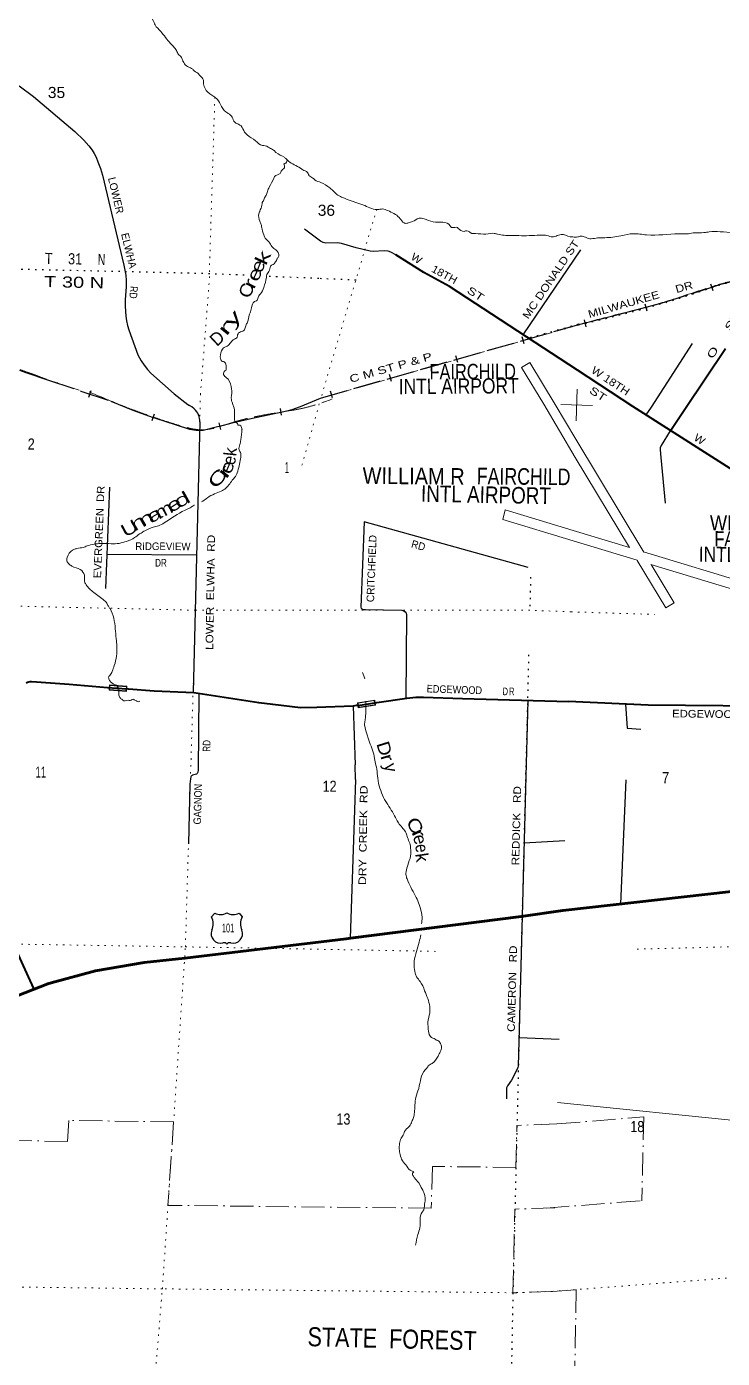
# Model space of a CAD drawing. Header units: feet. Extents: x -739708 to -488887, y 188754 to 379550.
# Drawn here: x -623874 to -612888, y 222924 to 243954 of the extents above; entities that cross this region are included whole.
import ezdxf
from ezdxf.enums import TextEntityAlignment as Align

# ---------------------------------------------------------------- set-up
doc = ezdxf.new("R2010")
doc.units = ezdxf.units.FT
doc.header["$LTSCALE"] = 73
for name, pattern in [('DOT_DASHED', [7.7, 5, -1.2, 0.3, -1.2]), ('DOTTED', [1.5, 0.3, -1.2]), ('LONG_DASHED', [7.5, 6, -1.5])]:
    doc.linetypes.add(name, pattern=pattern)
for name, color, linetype, lineweight in [('16', 7, 'Continuous', 25), ('20', 7, 'Continuous', 70), ('26', 7, 'Continuous', 40), ('29', 7, 'Continuous', 25), ('34', 7, 'Continuous', 13), ('36', 7, 'Continuous', 13), ('39', 7, 'Continuous', 13), ('4', 7, 'Continuous', 13), ('44', 7, 'DOT_DASHED', 13), ('46', 7, 'Continuous', 13), ('54', 7, 'DOTTED', 40), ('6', 7, 'DOTTED', 25), ('61', 7, 'Continuous', 13), ('63', 7, 'Continuous', 25), ('7', 7, 'DOTTED', 13)]:
    doc.layers.add(name, color=color, linetype=linetype, lineweight=lineweight)
for name, color, linetype in [('27', 7, 'Continuous'), ('30', 7, 'Continuous'), ('41', 7, 'Continuous')]:
    doc.layers.add(name, color=color, linetype=linetype)

msp = doc.modelspace()

# ---------------------------------------------------------------- linework, layer by layer
at = {"layer": '16'}
for p, q in [((-620955.82, 229897.04), (-620904.51, 229955.8)), ((-620712.75, 229961.77), (-620713.03, 229961.57)), ((-620520.66, 229955.89), (-620469.27, 229897.04))]:
    msp.add_line(p, q, dxfattribs=at)
for centre, radius, start, end in [((-621148.8, 229786.41), 222.05, 332.97043, 29.75871), ((-620813.43, 230113.46), 182.07, 239.97227, 303.45418), ((-620611.65, 230112.96), 181.52, 236.33975, 300.08743), ((-620611.66, 230113.46), 182.07, 236.54582, 236.59441), ((-620276.3, 229786.41), 222.05, 150.24129, 207.02957), ((-620809.61, 229631.51), 151.42, 159.09177, 283.81923), ((-620615.49, 229631.51), 151.42, 256.18077, 20.90823)]:
    msp.add_arc(centre, radius, start, end, dxfattribs=at)
for centre, major_axis, start_param, end_param in [((-620754.27, 229432.69), (-19.56, 51.67), 4.95877769, 6.28318531), ((-620670.82, 229432.69), (19.56, 51.67), 0, 1.32637542)]:
    msp.add_ellipse(centre, major_axis=major_axis, ratio=0.929097, start_param=start_param, end_param=end_param, dxfattribs=at)
at = {"layer": '20'}
msp.add_line((-615406.83, 229996.35), (-611854.68, 230400.03), dxfattribs=at)
for points in [[(-623487.92, 228853.29), (-622787.42, 229046.23), (-622017.58, 229173.65), (-621375.55, 229243.55), (-618827.76, 229551.31), (-618757.85, 229559.75), (-616066.96, 229902.48), (-615406.83, 229996.35)], [(-624266.26, 228554.32), (-623539.73, 228839.02), (-623487.92, 228853.29)]]:
    msp.add_lwpolyline(points, dxfattribs=at)
at = {"layer": '26'}
for p, q in [((-613468.51, 237930.68), (-612838.32, 238872.93)), ((-614302.48, 237953.58), (-615176.08, 238527.1)), ((-613708.93, 237575.01), (-614302.48, 237953.58)), ((-612174.36, 236596.47), (-613708.93, 237575.01))]:
    msp.add_line(p, q, dxfattribs=at)
for points in [[(-615176.08, 238527.1), (-617195.29, 239848.2), (-617599.94, 240069.2), (-618044.23, 240352.73)], [(-613708.93, 237575.01), (-613692.03, 237600.01), (-613468.51, 237930.68)], [(-623882.09, 233592.28), (-623862.39, 233600.82), (-623841.9, 233607.25), (-623820.86, 233611.51), (-623799.48, 233613.54), (-623718.21, 233607.6), (-623201.77, 233569.86), (-622599.69, 233520.14), (-622294.45, 233494.94)], [(-618643.53, 233236.11), (-618671.53, 233231.97), (-618718.3, 233225.04), (-619292.34, 233200.92), (-619551.48, 233197.4), (-619985.76, 233247.5), (-620208.86, 233276.72), (-621235.35, 233434.91), (-621859.71, 233459.04), (-622266.16, 233492.61), (-622294.45, 233494.94)], [(-618643.53, 233236.11), (-618346.26, 233280.16), (-617870.35, 233350.68), (-617725.78, 233364.14), (-617609.88, 233363.98), (-616990, 233343.43), (-615315.96, 233298.25)], [(-611660.28, 233217.24), (-611693.62, 233217.57), (-614061.71, 233241.07), (-615315.96, 233298.25)], [(-623756.53, 228754.06), (-623817.95, 228889.2), (-624054.87, 229410.51)]]:
    msp.add_lwpolyline(points, dxfattribs=at)
at = {"layer": '29'}
for p, q in [((-616030.95, 239086.41), (-615123.72, 240430.1)), ((-613364.89, 238952.88), (-614009.81, 237945.54)), ((-614009.81, 237945.54), (-614097.3, 237822.71)), ((-622567.71, 236681.2), (-622630.76, 235083.08)), ((-622609.53, 235621.08), (-621192.53, 235615.25)), ((-618718.19, 233225.06), (-618684.88, 232295.8)), ((-615961.16, 233315.66), (-616047.24, 229905.28)), ((-618681.61, 232066.27), (-618684.88, 232295.8)), ((-614413.48, 232062.79), (-614497.5, 230099.69)), ((-616018, 231063.8), (-615376.45, 231100.57)), ((-616098.54, 227991.28), (-615462.79, 227962.59))]:
    msp.add_line(p, q, dxfattribs=at)
for points in [[(-623994.61, 243021.52), (-623765.52, 242848.91), (-623111.35, 242297.82), (-622969.07, 242160.35), (-622889.43, 242071.62), (-622838.76, 242004.62), (-622807.99, 241952.1), (-622773.61, 241890.53), (-622747.24, 241820.56), (-622708.46, 241711.25), (-622676.26, 241607.92), (-622336.69, 240189.81), (-622309.4, 240030.73), (-622300.35, 239947.42), (-622303.32, 239847.67), (-622317.54, 239637.76), (-622317.36, 239540.89), (-622306.68, 239380.61), (-622295.82, 239306.36), (-622279.08, 239232.75), (-622261.44, 239168.74), (-622115.94, 238770.78), (-622063.26, 238674.35), (-622019.83, 238609.16), (-621963.73, 238538.53), (-621912.02, 238482.4), (-621542.78, 238153.71)], [(-618044.23, 240352.73), (-618123.05, 240395.07), (-618166.8, 240410.63), (-618227.24, 240413.69), (-618402.15, 240402.52), (-618450.4, 240409.8), (-618668.73, 240459.97), (-618900.81, 240529.13), (-618965, 240537.67), (-619150.14, 240532.86), (-619190.15, 240543.8), (-619232.01, 240566.37), (-619486, 240758.01)], [(-621542.78, 238153.71), (-621329.71, 237989.19), (-621303.67, 237972)], [(-621140.56, 237711.03), (-621140.87, 237738.86), (-621144.14, 237767.26), (-621150.35, 237795.16), (-621159.45, 237822.27), (-621171.16, 237847.89), (-621185.88, 237872.92), (-621208.94, 237897.89), (-621230.8, 237919.55), (-621265.86, 237947.69), (-621303.67, 237972)], [(-621140.56, 237711.03), (-621246.41, 233442.23), (-621246.66, 233435.68)], [(-613709.92, 237572.53), (-613854.34, 237341.81), (-613869.11, 237305.01), (-613869.11, 237272.41), (-613859.46, 237147.54), (-613792.14, 236430.33)], [(-615952.68, 235411.6), (-618545.65, 236136.19), (-618597.88, 234784.91), (-618594.14, 234768.05), (-618582.91, 234758.69), (-618560.45, 234751.2), (-618524.89, 234749.32), (-617950.33, 234738.09), (-617918.51, 234728.72), (-617896.05, 234711.87), (-617882.95, 234693.14), (-617877.34, 234670.67), (-617884.47, 233349.37)], [(-621153.49, 233422.29), (-621167.26, 232212.05), (-621170.78, 232183.67), (-621175.46, 232172.44), (-621182.01, 232160.26), (-621185.51, 232155.59), (-621193.05, 232150.71), (-621254.06, 232133.11), (-621262.25, 232129.84), (-621270, 232124.87), (-621274.65, 232119.06), (-621277.69, 232116.26), (-621281.2, 232106.89), (-621286.81, 232075.05), (-621294.76, 231992.65), (-621319.09, 231050.66)], [(-614418.97, 233257.36), (-614392, 232877.9), (-614173.86, 232862.21)], [(-618681.61, 232066.27), (-618697.58, 231582.31), (-618763.95, 229561.73)], [(-616047.24, 229905.28), (-616110.6, 227541.17), (-616117.15, 227518.69), (-616122.76, 227501.84), (-616216.67, 227319.46), (-616279.97, 227226.55), (-616294.37, 227195.52), (-616298.69, 227166.62), (-616298.4, 227123.55), (-616297.15, 227025.4)]]:
    msp.add_lwpolyline(points, dxfattribs=at)
at = {"layer": '34', "linetype": 'LONG_DASHED'}
msp.add_line((-619172.86, 238103.12), (-615156.32, 239245.21), dxfattribs=at)
for points in [[(-615149.53, 239251.32), (-614578.52, 239400.84), (-613852.9, 239591.05), (-612912.11, 239889.96), (-612010.76, 240119.29), (-611221.63, 240374.66), (-610727.8, 240540.78), (-610346.89, 240578.34), (-609694.35, 240388.31), (-609302.78, 240345.38), (-608528.5, 240442.38), (-608050.44, 240397.94), (-607674.5, 240152.47), (-607063.63, 239766.39), (-606455.18, 239356.26), (-605739.93, 238956.32), (-605077.01, 238555.29), (-604512.11, 238186.07), (-604100.49, 237909.86), (-603720.6, 237660.31)], [(-625589.64, 238264.93), (-625569.49, 238553.33), (-625510.93, 238770.53), (-625324.03, 238899.61), (-625143.09, 238960.58), (-624844.9, 238827.32), (-624222.76, 238616.27), (-623544.93, 238381.5), (-622988.42, 238194.42)], [(-622887.37, 238186.76), (-622194.3, 237903.6), (-621510.01, 237670.86), (-621089.54, 237587.58), (-620631.89, 237700.1), (-619986.24, 237845.85), (-619403.9, 237955.11), (-619048.71, 238074.33)]]:
    msp.add_spline(points, degree=3, dxfattribs=at)
at = {"layer": '36'}
for p, q in [((-615709.7, 237992.19), (-616058.2, 238573.68)), ((-615927.78, 238650.07), (-616057.26, 238572.35)), ((-615528.5, 237987.19), (-615927.13, 238651.35)), ((-615209.93, 237151.54), (-615709.7, 237992.19)), ((-615202.07, 237437.25), (-615528.5, 237987.19)), ((-615202.07, 237437.25), (-614129.16, 235655.12)), ((-615209.93, 237151.54), (-614356.57, 235729.26)), ((-616356.22, 236169.58), (-616316.59, 236321.69)), ((-615246.12, 235836.25), (-616355.94, 236170.03)), ((-615241.65, 235998.79), (-616316.97, 236322.2)), ((-614355.86, 235727.15), (-615241.65, 235998.79)), ((-614232.84, 235527.27), (-615246.12, 235836.25)), ((-611238.37, 234783.24), (-614135.03, 235660.29)), ((-614232.23, 235523), (-613782.5, 234777.02)), ((-611283.47, 234634.27), (-614015.78, 235461.55)), ((-614011.9, 235460.63), (-613648.48, 234857.81)), ((-613782.36, 234776.78), (-613648.94, 234857.21))]:
    msp.add_line(p, q, dxfattribs=at)
at = {"layer": '39'}
for points in [[(-618536.13, 233653.44), (-618549, 233701.38), (-618568.19, 233755.56)], [(-618459.46, 232657.25), (-618515.64, 232834.82), (-618539.43, 232928.37)]]:
    msp.add_lwpolyline(points, dxfattribs=at)
for points in [[(-619765.78, 241856.35), (-619799.34, 241885.6), (-619937.35, 241967.94), (-619977.19, 242004.7), (-620037.2, 242039.71), (-620129.43, 242077.14), (-620149.57, 242077.39), (-620259.48, 242151.31), (-620393.3, 242245.68), (-620433.07, 242288.48), (-620488.26, 242385.86), (-620524.23, 242410.5), (-620556.31, 242422.99), (-620600.13, 242463.83), (-620641.48, 242540.91), (-620681.32, 242577.67), (-620697.33, 242585.93), (-620798.75, 242693.98), (-620865.82, 242807.63), (-620915.66, 242850.57), (-621037.37, 242946.79), (-621076.62, 243029.87), (-621080.07, 243076.24), (-621081.66, 243110.51), (-621135.19, 243179.67), (-621186.94, 243230.7), (-621222.93, 243253.3), (-621260.78, 243288.03), (-621310.85, 243312.84), (-621382.72, 243366.13), (-621402.38, 243404.65), (-621408.3, 243414.8), (-621429.8, 243467.44), (-621475.56, 243514.35), (-621507.03, 243575.18), (-621556.57, 243642.28), (-621604.34, 243689.22), (-621757.13, 243878.5), (-621844.51, 243980.32), (-621862.16, 244018.82), (-621937.1, 244148.68), (-622034.32, 244268.77), (-622195.22, 244454.11), (-622201.09, 244468.29), (-622244.32, 244555.45), (-622317.68, 244651.06), (-622325.3, 244685.4), (-622374.76, 244758.55), (-622466.23, 244856.4), (-622625.54, 245166.61)], [(-602496.05, 243331.91), (-602685.6, 243324.85), (-602824.11, 243268.06), (-602860.67, 243256.94), (-603007.94, 243248.76), (-603234.92, 243198.35), (-603390.73, 243172.25), (-603789.89, 243086.1), (-603892.87, 243076.74), (-603901.3, 243062.85), (-603931.94, 243047.54), (-604062.07, 243002.63), (-604141.07, 242986.58), (-604188.17, 242957.6), (-604370.42, 242922.12), (-604576.4, 242828.82), (-604825.73, 242696.36), (-604882.75, 242673.69), (-604903.31, 242658.11), (-605039.81, 242601.26), (-605083.06, 242566.13), (-605175.06, 242516.16), (-605216.24, 242482.99), (-605432.49, 242381.91), (-605444.9, 242370.14), (-605500.45, 242327.27), (-605618.83, 242269.94), (-605749.83, 242192.79), (-605909.61, 242094.24), (-605967.44, 242041.35), (-606182.06, 241926.11), (-606235.27, 241895.27), (-606570.55, 241787.26), (-606656.84, 241725.05), (-606791.27, 241670.16), (-606860.19, 241653.85), (-606899.37, 241620.63), (-606989.35, 241570.6), (-607058.17, 241558.32), (-607115.56, 241521.55), (-607148.09, 241510.32), (-607251.73, 241476.78), (-607337.63, 241428.67), (-607502.15, 241378.61), (-607520.59, 241367.01), (-607569.33, 241352.18), (-607696.2, 241278.94), (-607887.75, 241197.35), (-607948.79, 241174.79), (-608053.24, 241111.04), (-608107.53, 241114.49), (-608149.86, 241113.61), (-608285.43, 241090.99), (-608322.05, 241077.85), (-608445.27, 241065), (-608483.57, 241064), (-608816.5, 241042.6), (-608998.65, 241011.14), (-609109.68, 241001.99), (-609407.32, 241019.97), (-609664.15, 240982.43), (-609861.19, 240921.13), (-610002.75, 240900.7), (-610059.06, 240904.21), (-610213.56, 240926.44), (-610232.05, 240912.83), (-610305.12, 240892.59), (-610491.11, 240867.28), (-610652.97, 240841.34), (-610740.33, 240813.42), (-610910.45, 240779.63), (-611311.83, 240760.03), (-611380.86, 240739.69), (-611607.83, 240689.26), (-611706.84, 240677.78), (-611749.05, 240680.91), (-611786.86, 240698.04), (-611945.72, 240708.29), (-612340.84, 240696.59), (-612465.32, 240711.98), (-612614.5, 240707.87), (-612707.31, 240702.27), (-612922.46, 240716.02), (-613095.79, 240712.55), (-613152.42, 240703.97), (-613180.71, 240700.69), (-613323.78, 240698.43), (-613424.92, 240682.97), (-613572.02, 240680.82), (-614084.05, 240666.15), (-614295.08, 240683.83), (-614489.35, 240650.68), (-614743.95, 240621.14), (-614832.63, 240619.45), (-615028.09, 240616.57), (-615049.96, 240627.22), (-615087.09, 240638.09)], [(-619759.32, 241851.48), (-619794.49, 241790.87), (-619806.63, 241786.99), (-619801.13, 241744.63), (-619846.27, 241680.75), (-619871.01, 241636.75), (-619958.31, 241585.5), (-619970.71, 241561.48), (-620043.04, 241419.4), (-620072.12, 241351.29), (-620078.59, 241317.12), (-620109.49, 241265.15), (-620134.46, 241203.03), (-620152.9, 241179.09), (-620157.49, 241134.83), (-620192.96, 241038.6), (-620195.08, 241030.58), (-620205.54, 241000.49), (-620192.93, 240881.49), (-620171.43, 240828.85), (-620156.21, 240758.16), (-620115.45, 240634.78), (-620093.75, 240598.24), (-620047.97, 240553.34), (-620000.51, 240482.24), (-619940.75, 240427.09), (-619914.83, 240404.61), (-619893.21, 240362.03), (-619891.57, 240331.79), (-619918.3, 240289.84), (-619924.55, 240273.81), (-619957.45, 240221.85), (-619979.9, 240199.99), (-620008.26, 240188.27), (-620041.54, 240106.1), (-620078.65, 240040.11), (-620087.3, 239993.9), (-620129.61, 239835.31), (-620181.28, 239733.24), (-620207.83, 239705.38), (-620228.72, 239647.24), (-620245.13, 239625.29), (-620275.52, 239611.58), (-620325.16, 239511.51), (-620346.3, 239433.22), (-620356.65, 239411.19), (-620392.67, 239272.67), (-620409.12, 239246.7), (-620428.07, 239182.49), (-620446.56, 239154.52), (-620513.43, 239125.16), (-620535.85, 239105.31), (-620558.88, 239037.12), (-620593.37, 239019.43), (-620650.47, 238965.78), (-620709.62, 238910.13), (-620756.24, 238888.57), (-620780.78, 238860.69), (-620816.54, 238742.31), (-620807.04, 238695.86), (-620793.24, 238671.51), (-620767.13, 238665.13), (-620729.36, 238624.37), (-620721.91, 238575.93), (-620722.17, 238555.8), (-620730.61, 238525.69), (-620742.78, 238519.81), (-620763.66, 238461.66), (-620743.89, 238431.19), (-620721.94, 238414.8), (-620643.13, 238272.8), (-620637.27, 238128.56)], [(-619423.04, 241618.74), (-619439.56, 241651.39), (-619513.58, 241694.63), (-619527.56, 241704.88), (-619719.61, 241816.1), (-619765.78, 241856.35)], [(-615117.8, 240647.25), (-615119.62, 240646.73), (-615142.86, 240639.65), (-615171.94, 240632.79), (-615210.36, 240631.06), (-615249.52, 240632.57), (-615276.79, 240633.55), (-615291.13, 240636.49), (-615433.6, 240671.64), (-615514.53, 240646.49), (-615593.27, 240635.41), (-615635.4, 240650.05), (-615727.94, 240663.31), (-615899.33, 240655.44), (-616225.8, 240655.58), (-616441.17, 240676.47), (-616489.36, 240689.17), (-616620.49, 240678.76), (-616785.66, 240684.9), (-616858.07, 240695.89), (-616864.07, 240700), (-616944.32, 240727.21), (-616962.53, 240721.41), (-617062.65, 240773.04), (-617072.62, 240781.22), (-617157.24, 240782.3), (-617171.27, 240788.53), (-617187.11, 240810.89), (-617454.35, 240872.71), (-617598.84, 240920.88), (-617677.34, 240927.93), (-617782.81, 240874.89), (-617841.49, 240855.5), (-617898.01, 240848.17), (-617914.06, 240854.41), (-617979.66, 240925.75), (-617991.56, 240940.01), (-618171.55, 241049.05), (-618257.88, 241074.33), (-618312.39, 241066.97), (-618535.31, 241128.23), (-618900.38, 241261.81), (-618976.41, 241305.07), (-619040.13, 241366.31), (-619087.97, 241407.2), (-619225.96, 241491.55), (-619322.14, 241535.08), (-619354.04, 241561.67), (-619415.97, 241604.76), (-619423.04, 241618.74)], [(-615087.09, 240638.09), (-615112.38, 240647.56), (-615113.75, 240647.64)], [(-620637.27, 238128.56), (-620642.57, 238110.35), (-620641.61, 238063.94), (-620630.4, 238025.36), (-620589.8, 237861.1), (-620559.34, 237695.05), (-620537.63, 237674.39), (-620535.94, 237660.24), (-620529.85, 237662.12), (-620470.51, 237593.97)], [(-620475.44, 237598.86), (-620490.82, 237429.33), (-620508.69, 237353.09), (-620518.6, 237272.64), (-620493.74, 237213.6), (-620497.69, 237128.99), (-620549.06, 236910.33), (-620591.16, 236832.62), (-620611.86, 236808.88), (-620728.02, 236666.29), (-620803.72, 236617.58), (-620907.49, 236575.55), (-621017.73, 236515.51), (-621091.5, 236462.72), (-621112.73, 236451.15)], [(-621259.68, 236375.32), (-621277.21, 236364.04), (-621330.24, 236337), (-621373.01, 236317.8), (-621702.16, 236117.47), (-621793.89, 236073.15), (-621875.04, 236050.78), (-622007.39, 235993.26), (-622067, 235957.35), (-622091.19, 235942.7), (-622169.1, 235885.97), (-622295.44, 235826.29), (-622413.09, 235794.66), (-622540.21, 235789.44), (-622697.42, 235790.96), (-622918.01, 235753.57), (-622981.02, 235730.78), (-623080.17, 235714.86), (-623106.59, 235705.37), (-623147.34, 235686.11), (-623234.65, 235571.11), (-623237.99, 235512.71), (-623208.69, 235471.71), (-623159.15, 235434.3), (-623027.32, 235380.92), (-622962.85, 235290.74), (-622953.44, 235173.56), (-622945.7, 235159.27), (-622835.68, 235033.78), (-622663.2, 234906.89), (-622608.07, 234849.18), (-622582.95, 234802.24), (-622557.62, 234763.35), (-622474.14, 234446.88), (-622459.6, 234289.26), (-622448.21, 234170.02), (-622489.47, 233864.42), (-622523.83, 233772.43), (-622561.57, 233708.74), (-622573.94, 233696.91), (-622574.95, 233652.57), (-622547.72, 233609.61), (-622455.69, 233554.62)], [(-621225.71, 236397.38), (-621226.05, 236397.18), (-621261.01, 236374.54)], [(-622455.69, 233554.62), (-622419.22, 233489.8), (-622408.08, 233368.51), (-622374.61, 233333.48), (-622366.65, 233329.26), (-622356.85, 233316.94), (-622268.15, 233316.96), (-622239.99, 233314.32), (-622179.13, 233331.1), (-622167.36, 233316.72), (-622139.39, 233306.01), (-622125.51, 233295.61), (-622089.11, 233300.84)], [(-618519.01, 233301.91), (-618522.15, 233075.42), (-618529.9, 233000.98), (-618539.43, 232928.37)], [(-618459.46, 232657.25), (-618378.39, 232398.64), (-618360.68, 232291.36), (-618351.35, 232258.88), (-618334.25, 232125.4), (-618305.71, 231963.43), (-618181.07, 231684.35), (-618171.31, 231670.02), (-618033.61, 231432.99), (-617990.9, 231361.45), (-617881.31, 231217.82), (-617860.67, 231150.81), (-617823.83, 231058.32), (-617815.04, 231014.38), (-617806.18, 230889.44), (-617883.16, 230608.85), (-617884.17, 230564.51), (-617867.56, 230497.58), (-617736.55, 230232.48), (-617647.13, 230000.58), (-617630.3, 229855.01), (-617637.21, 229788.24)], [(-617650.62, 229612.74), (-617674.73, 229499.07), (-617752.22, 229196.31), (-617753.88, 229123.76), (-617738.38, 229008.46), (-617715.55, 228949.47), (-617658.82, 228873.58), (-617589.52, 228730.86), (-617508.52, 228483.01), (-617508.91, 228378.16), (-617536.36, 228235.61), (-617534.31, 228148.85), (-617516.66, 228039.56), (-617497.25, 228006.86), (-617421.66, 227962.8), (-617401.79, 227950.26), (-617379.77, 227943.72), (-617340.53, 227896.45), (-617321.68, 227839.56), (-617343.49, 227767.46), (-617377.39, 227695.62), (-617468.66, 227582.74), (-617532.09, 227541.82), (-617548.81, 227515.98), (-617579.82, 227482.4), (-617683.36, 227186.29), (-617726.88, 227046.1), (-617750.55, 226804.65), (-617766.45, 226726.37), (-617790.09, 226662.37), (-617804.98, 226628.43), (-617836.26, 226582.75), (-617906.52, 226507.71), (-617919.48, 226469.68), (-617961.4, 226400.05), (-617985.49, 226315.9), (-617989.54, 226227.26), (-617977.28, 226146.32), (-617939.29, 226044.65), (-617870.71, 225958.4), (-617785.84, 225879.87), (-617761.89, 225869.25), (-617780.54, 225847.49), (-617765.43, 225802.78), (-617740.16, 225761.88), (-617704.73, 225724.78), (-617625.18, 225589.9), (-617619.36, 225579.7), (-617590.71, 225510.49), (-617579.91, 225453.78), (-617590.14, 225359.24), (-617616.9, 225246.91), (-617629.36, 225231.06), (-617665.16, 224987.87), (-617695.82, 224881.69), (-617731.98, 224711.1)]]:
    msp.add_spline(points, degree=3, dxfattribs=at)
at = {"layer": '4'}
for p, q in [((-615180.48, 238227.81), (-615193.89, 237727.99)), ((-615180.48, 238227.81), (-615193.89, 237727.99)), ((-615180.48, 238227.81), (-615193.89, 237727.99)), ((-615180.48, 238227.81), (-615193.89, 237727.99)), ((-614937.27, 237971.2), (-615437.09, 237984.61)), ((-614937.27, 237971.2), (-615437.09, 237984.61)), ((-614937.27, 237971.2), (-615437.09, 237984.61)), ((-614937.27, 237971.2), (-615437.09, 237984.61))]:
    msp.add_line(p, q, dxfattribs=at)
at = {"layer": '44'}
for p, q in [((-623227.86, 226351.16), (-623205.64, 226680.9)), ((-621553.31, 226659.74), (-623205.64, 226680.9)), ((-621553.31, 226659.74), (-621642.2, 225340.9)), ((-616147.61, 225940.19), (-616131.49, 226604.07)), ((-615499.58, 226625.44), (-616131.49, 226604.07)), ((-623227.86, 226351.16), (-624419.34, 226366.42)), ((-617467.64, 225954.79), (-617483.67, 225294.93)), ((-616147.61, 225940.19), (-617467.64, 225954.79)), ((-617483.67, 225294.93), (-621642.2, 225340.9)), ((-616195.73, 223958.94), (-616163.59, 225282.24)), ((-615535.95, 225303.46), (-616163.59, 225282.24)), ((-615672.81, 225297.64), (-614159.82, 225413.14)), ((-615572.34, 223981.47), (-616195.73, 223958.94)), ((-615572.34, 223981.47), (-615194.56, 224010.31)), ((-615194.56, 224010.31), (-615220.03, 222688.65))]:
    msp.add_line(p, q, dxfattribs=at)
msp.add_lwpolyline([(-615499.58, 226625.44), (-614127.61, 226739.43), (-614159.82, 225413.14)], dxfattribs=at)
at = {"layer": '46'}
msp.add_lwpolyline([(-609411.55, 226349.04), (-609480.64, 226356.02), (-615493.36, 226963.23)], dxfattribs=at)
at = {"layer": '54'}
msp.add_line((-615160.96, 239248.22), (-615942.84, 239031), dxfattribs=at)
msp.add_spline([(-615160.96, 239248.22), (-614096.53, 239514.42), (-613147.16, 239809.39), (-612859.48, 239902.92), (-612305.68, 240039.61), (-612054.3, 240110.79)], degree=3, dxfattribs=at)
at = {"layer": '6'}
for p, q in [((-620980.99, 240051.5), (-626228.39, 240173.94)), ((-620437.58, 240027.39), (-620980.99, 240051.5)), ((-615916.46, 235261.52), (-615929.67, 234734.92))]:
    msp.add_line(p, q, dxfattribs=at)
for points in [[(-618672.71, 239949.07), (-619258.75, 239975.08), (-620108.8, 240012.81)], [(-615947.28, 234033.18), (-616065.3, 229329.27), (-616195.73, 223958.94), (-616299.88, 218555.11), (-616497.46, 213201.32), (-616682.85, 207909.38), (-616691.97, 207752.36), (-622394.43, 207899.18), (-627706.65, 208065.93), (-633010.95, 208227.75), (-637697.01, 208390.57)]]:
    msp.add_lwpolyline(points, dxfattribs=at)
at = {"layer": '61'}
for points in [[(-622294.45, 233494.94), (-622297.78, 233454.49), (-622571.85, 233477.05), (-622568.52, 233517.57)], [(-622294.45, 233494.94), (-622291.01, 233536.71), (-622565.09, 233559.27), (-622568.52, 233517.57)], [(-618643.53, 233236.11), (-618650.01, 233278.33), (-618378.2, 233320.07), (-618371.5, 233276.42)], [(-618643.53, 233236.11), (-618637.5, 233196.79), (-618365.68, 233238.52), (-618371.5, 233276.42)]]:
    msp.add_lwpolyline(points, dxfattribs=at)
for points in [[(-622299.63, 233529.38), (-622557.78, 233550.65), (-622563.22, 233484.37), (-622305.1, 233463.12)], [(-618640.89, 233271.64), (-618384.9, 233310.95), (-618374.8, 233245.21), (-618630.8, 233205.91)]]:
    msp.add_lwpolyline(points, close=True, dxfattribs=at)
at = {"layer": '63'}
for p, q in [((-613073.23, 239890.75), (-613039.08, 239785.55)), ((-614111.08, 239575.55), (-614083.02, 239468.55)), ((-615072.46, 239322.11), (-615044.4, 239215.11)), ((-616018.91, 238947.43), (-616049.16, 239053.83)), ((-617065.27, 238649.91), (-617095.52, 238756.3)), ((-618111.63, 238352.38), (-618141.88, 238458.77)), ((-622859.62, 238201.87), (-622897.37, 238097.9)), ((-619046.38, 238090.51), (-619076.63, 238196.9)), ((-619872.26, 237925.83), (-619854.74, 237816.62)), ((-621859.31, 237835.7), (-621897.06, 237731.73)), ((-620839.56, 237699.16), (-620812.18, 237591.99))]:
    msp.add_line(p, q, dxfattribs=at)
at = {"layer": '63', "linetype": 'LONG_DASHED'}
msp.add_line((-619235.54, 238089.56), (-615156.2, 239249.5), dxfattribs=at)
for points in [[(-613055.34, 239839.15), (-612910.98, 239886.02), (-612459.78, 239998.31), (-612009.62, 240115.35), (-612003.95, 240117.17)], [(-614096.18, 239523), (-613851.77, 239587.11), (-613380.4, 239733.64), (-613055.32, 239839.16)], [(-615156.2, 239249.5), (-614862.99, 239322.11), (-614577.48, 239396.87), (-614214.66, 239491.93), (-614096.17, 239523.01)], [(-623987.67, 238529.94), (-623885.43, 238494.29), (-623546.25, 238377.62), (-623000.92, 238194.29)], [(-623000.94, 238194.29), (-622542.39, 238041.38), (-622195.78, 237899.77), (-621876.91, 237784)], [(-619757.72, 237889.52), (-619681.61, 237909.46), (-619547.51, 237956.59), (-619235.54, 238089.56)], [(-620825, 237646.53), (-620630.93, 237696.11), (-620308.39, 237769.45), (-619985.47, 237841.82), (-619764.97, 237889.52)], [(-621876.93, 237784.01), (-621857.48, 237776.95), (-621511.26, 237666.96), (-621300.9, 237598.92), (-621194.64, 237579.22), (-621088.98, 237583.5), (-620859.82, 237637.63), (-620824.97, 237646.54)]]:
    msp.add_lwpolyline(points, dxfattribs=at)
at = {"layer": '7'}
for p, q in [((-620901.76, 242839.06), (-620989.23, 240063.81)), ((-621045.37, 239223.51), (-620981.18, 240049.85)), ((-621129.36, 238142.22), (-621045.37, 239223.51)), ((-619525.85, 237027.95), (-619226.74, 238089.3)), ((-615277.04, 234712.71), (-613962.07, 234672.22)), ((-614234.71, 229386.9), (-611922.38, 229445.83)), ((-615572.34, 223981.47), (-612135.05, 224243.86))]:
    msp.add_line(p, q, dxfattribs=at)
for points in [[(-618343.96, 241073.84), (-618556.69, 240356.02), (-619226.74, 238089.3)], [(-622393.42, 207900.66), (-622311.31, 212989.87), (-622179.3, 218586.29), (-621731.11, 224021.8), (-621367.09, 229422.72), (-621207.2, 234738.94), (-621129.36, 238142.22)], [(-615277.04, 234712.71), (-615929.59, 234739.16), (-621207.2, 234738.94), (-626617.46, 234860.21), (-627727.3, 234840.68)], [(-629282.42, 229447.17), (-626803.72, 229510.54), (-621367.09, 229422.72), (-618864.1, 229377.82), (-617355.75, 229350.76)], [(-615572.34, 223981.47), (-616191.01, 223960.55), (-621731.11, 224021.8), (-627246.83, 224092.45), (-630691.94, 224076.24)]]:
    msp.add_lwpolyline(points, dxfattribs=at)

# ---------------------------------------------------------------- texts
at = {"layer": '16', "width": 0.6}
msp.add_text('101', height=140, dxfattribs=at).set_placement((-620692.95, 229650), align=Align.CENTER)
at = {"layer": '27'}
for s, height, rotation, width, p in [('W', 120, 327.455, 1.1, (-617818.85, 240287.59)), ('18TH', 120, 331.359, 1.1, (-617494.18, 240090.49)), ('ST', 120, 326.805, 1.35, (-616932.73, 239760.07)), ('MILWAUKEE     DR', 120.9, 16.004, 1.2, (-614988.75, 239350.37)), ('O     ST', 120, 57.265, 1.5, (-613042.91, 238697.53)), ('W 18TH', 120.9, 326.556, 1.15, (-614970.65, 238497.42)), ('ST', 120.9, 326.556, 1.35, (-615001.3, 238180.14)), ('W', 120.9, 327.476, 1.1, (-613350.73, 237432.34)), ('EDGEWOOD', 120, 358.101, 0.9, (-617558.4, 233441.26)), ('D', 120, 358.217, 0.65, (-616360.47, 233397.89)), ('R', 120, 358.217, 0.65, (-616257.81, 233397.44)), ('EDGEWOOD   DR', 120.9, 359.431, 1.1, (-613680.88, 233046.25))]:
    msp.add_text(s, height=height, rotation=rotation, dxfattribs=dict(at, width=width)).set_placement(p)
at = {"layer": '30'}
for s, rotation, p in [('LOWER', 283.466, (-622591.05, 241560.76)), ('ELWHA', 283.466, (-622383.39, 240680.46)), ('CRITCHFIELD', 87.786, (-618388.48, 234864.21))]:
    msp.add_text(s, height=120, rotation=rotation, dxfattribs=at).set_placement(p)
for s, height, rotation, width, p in [('MC DONALD ST', 120, 55.974, 1.2, (-615953.8, 239325.77)), ('RD', 120, 266.125, 0.85, (-622237.69, 239859.78)), ('EVERGREEN  DR', 120, 87.741, 1.1, (-622699.72, 235240.87)), ('RIDGEVIEW', 120, 359.764, 0.95, (-622158.43, 235689.78)), ('LOWER  ELWHA  RD', 120.9, 89.067, 1.15, (-620928.25, 234110.83)), ('RD', 120, 344.387, 0.95, (-617810.28, 235733.79)), ('DR', 120, 359.764, 0.8, (-621845.98, 235427.94)), ('RD', 120, 89.348, 0.8, (-620973.94, 232503.31)), ('GAGNON', 120, 88.52, 0.9, (-621121.18, 231354.27)), ('DRY  CREEK  RD', 120.9, 89.066, 1.2, (-618514.64, 230397.33)), ('REDDICK   RD', 120, 88.554, 1.15, (-616096.97, 230709.09)), ('CAMERON   RD', 120, 88.465, 1.15, (-616166.21, 228078.98))]:
    msp.add_text(s, height=height, rotation=rotation, dxfattribs=dict(at, width=width)).set_placement(p)
at = {"layer": '36'}
for s, width, p in [('FAIRCHILD', 0.8, (-617511.76, 238382.27)), ('INTL AIRPORT', 0.85, (-617997.57, 238149.61))]:
    msp.add_text(s, height=241.8, rotation=0.41, dxfattribs=dict(at, width=width)).set_placement(p)
for s, height, rotation, width, p in [('WILLIAM R', 262, 359.41, 0.9, (-617764.29, 236727.02)), ('FAIRCHILD', 262, 359.41, 0.8, (-616027.59, 236719.56)), ('INTL AIRPORT', 262, 358.91, 0.85, (-616623.39, 236432.24)), ('WILLIAM R', 239.4, 359.908, 0.9, (-612348.52, 235998.49)), ('FAIRCHILD', 239.4, 359.908, 0.8, (-612337.29, 235746.49)), ('INTL AIRPORT', 239.4, 359.408, 0.85, (-612323.08, 235494.06))]:
    msp.add_text(s, height=height, rotation=rotation, dxfattribs=dict(at, width=width)).set_placement(p, align=Align.CENTER)
at = {"layer": '41'}
for s, rotation, width, p in [('k', 64.644, 1.55, (-620097.53, 240168.45)), ('e', 68.478, 1.25, (-620165.09, 240049.27)), ('r', 65.283, 1.5, (-620284.66, 239794.93)), ('e', 65.146, 1.35, (-620229.69, 239909.11)), ('C', 68.662, 1.15, (-620351.92, 239648.43)), ('y', 51.286, 1.9, (-620624.34, 239180.64)), ('r', 51.216, 2, (-620721.52, 239055.31)), ('D', 287.305, 1.15, (-618354.04, 232630.68)), ('r', 286.727, 1.25, (-618289.86, 232434.26))]:
    msp.add_text(s, height=201.5, rotation=rotation, dxfattribs=dict(at, width=width)).set_placement(p)
for s, rotation, p in [('D', 43.152, (-620869.33, 238894.55)), ('y', 280.37, (-618232.29, 232303.09))]:
    msp.add_text(s, height=201.5, rotation=rotation, dxfattribs=at).set_placement(p)
msp.add_text('k', height=200, rotation=84.058, dxfattribs=at).set_placement((-620556.99, 237230.23), align=Align.CENTER)
for s, rotation, width, p in [('r', 51.332, 2, (-620672.93, 236866.08)), ('e', 66.366, 1.3, (-620620.12, 236960.21)), ('e', 79.539, 0.95, (-620575.96, 237090.21)), ('C', 50.335, 1.6, (-620784.19, 236759.85)), ('d', 29.098, 1.65, (-621373.08, 236397.86)), ('m', 27.535, 1.25, (-621663.7, 236233.03)), ('e', 32.599, 1.55, (-621498.23, 236327.79)), ('U', 28.295, 1.35, (-622204.74, 235946.28)), ('n', 31.228, 1.65, (-622066.24, 236039.69)), ('n', 30.195, 1.6, (-621941.72, 236099.71)), ('a', 28.786, 1.55, (-621812.71, 236159.83)), ('C', 298.338, 1.3, (-617829.03, 231292.53)), ('r', 296.475, 1.55, (-617773.58, 231172.42)), ('e', 285.076, 1.05, (-617755.95, 231094.16)), ('e', 278.234, 0.9, (-617730.66, 230966.02)), ('k', 278.394, 1.05, (-617728.22, 230820.49))]:
    msp.add_text(s, height=200, rotation=rotation, dxfattribs=dict(at, width=width)).set_placement(p, align=Align.CENTER)
at = {"layer": '44', "width": 0.85}
msp.add_text('STATE  FOREST', height=300, rotation=358.583, dxfattribs=at).set_placement((-618106.4, 223085.09), align=Align.CENTER)
at = {"layer": '6'}
for s, width, p in [('T', 0.85, (-623587.66, 240207.65)), ('31', 0.85, (-623221.24, 240201.96)), ('N', 0.7, (-622751.88, 240191.7)), ('T 30 N', 1.35, (-623599.51, 239842.35))]:
    msp.add_text(s, height=175, rotation=358.663, dxfattribs=dict(at, width=width)).set_placement(p)
at = {"layer": '63', "width": 1.35}
msp.add_text('C M ST P & P', height=120, rotation=15.873, dxfattribs=at).set_placement((-618756.84, 238327.42))
at = {"layer": '7'}
for s, width, p in [('35', 1.05, (-623538.73, 242826.82)), ('36', 1.05, (-619277.56, 240966.36)), ('2', 0.85, (-623856.52, 237275.65)), ('1', 0.4, (-619796.55, 236903.2)), ('11', 0.65, (-623733.95, 232094.93)), ('7', 0.85, (-613839.11, 232006.66)), ('12', 0.85, (-619200.76, 231871.74)), ('13', 0.85, (-618982.42, 226616.37)), ('18', 0.85, (-614341.84, 226497.35))]:
    msp.add_text(s, height=175, dxfattribs=dict(at, width=width)).set_placement(p)

doc.saveas('drawing.dxf')
